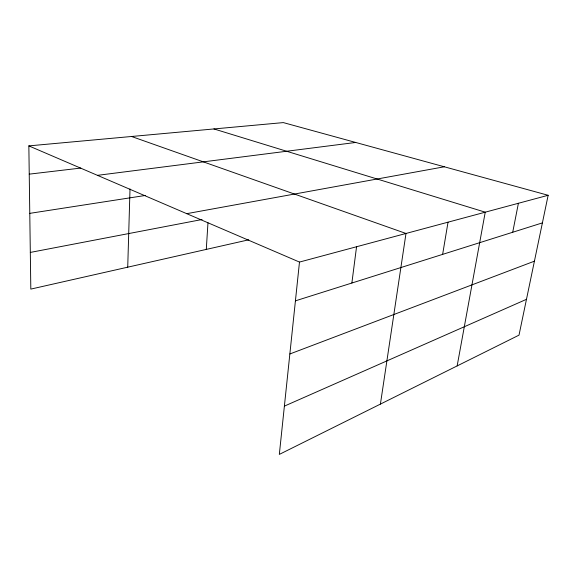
<?xml version="1.0" encoding="UTF-8"?>
<svg xmlns="http://www.w3.org/2000/svg" width="577" height="577" viewBox="0 0 577 577"><rect width="100%" height="100%" fill="white"/><g stroke="black" fill="none" stroke-linecap="round" stroke-linejoin="round"><path stroke-width="0.87" d="M127.726 267.18L130.013 188.946M206.285 249.408L207.972 222.765M548.15 195.286L299.485 262.073L279.326 454.402L519.011 335.136L548.15 195.286L283.329 122.598L28.85 145.887L30.819 289.099L248.766 239.801M351.869 283.026L356.557 246.74M380.409 404.102L405.992 233.469L131.542 136.489M442.638 254.37L448.033 222.174M457.15 365.919L485.243 212.177L213.923 128.945M512.715 232.25L518.406 203.27M284.382 406.121L526.476 299.319M289.856 353.975L534.425 261.172M295.424 300.848L542.402 222.881M30.314 252.423L202.058 219.512M186.739 213.663L444.319 166.782M29.78 213.36L145.519 195.437M97.477 175.343L355.713 142.461M29.239 174.146L80.78 168.066M28.85 145.887L299.485 262.073"/></g></svg>
